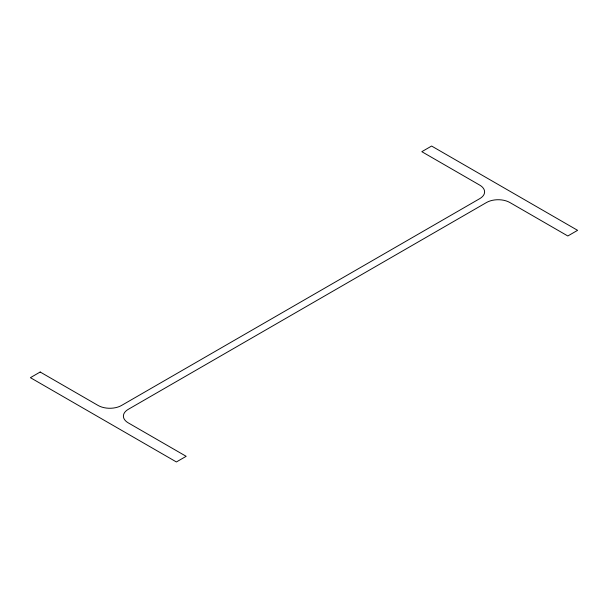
<?xml version="1.0" encoding="UTF-8"?>
<svg xmlns="http://www.w3.org/2000/svg" width="608" height="608" viewBox="0 0 608 608"><rect width="100%" height="100%" fill="white"/><g stroke="black" fill="none" stroke-linecap="round" stroke-linejoin="round"><path stroke-width="0.91" d="M40.181 372.02L30.4 377.667L176.396 461.958L186.177 456.312L128.22 422.849A16.515 9.538 0 0 1 128.22 409.366L486.499 202.517A16.515 9.538 0 0 1 509.854 202.517L567.819 235.98L577.6 230.333L431.604 146.042L421.823 151.688L479.78 185.151A16.515 9.538 0 0 1 479.78 198.634L121.501 405.483A16.515 9.538 0 0 1 98.146 405.483L40.181 372.02"/></g></svg>
